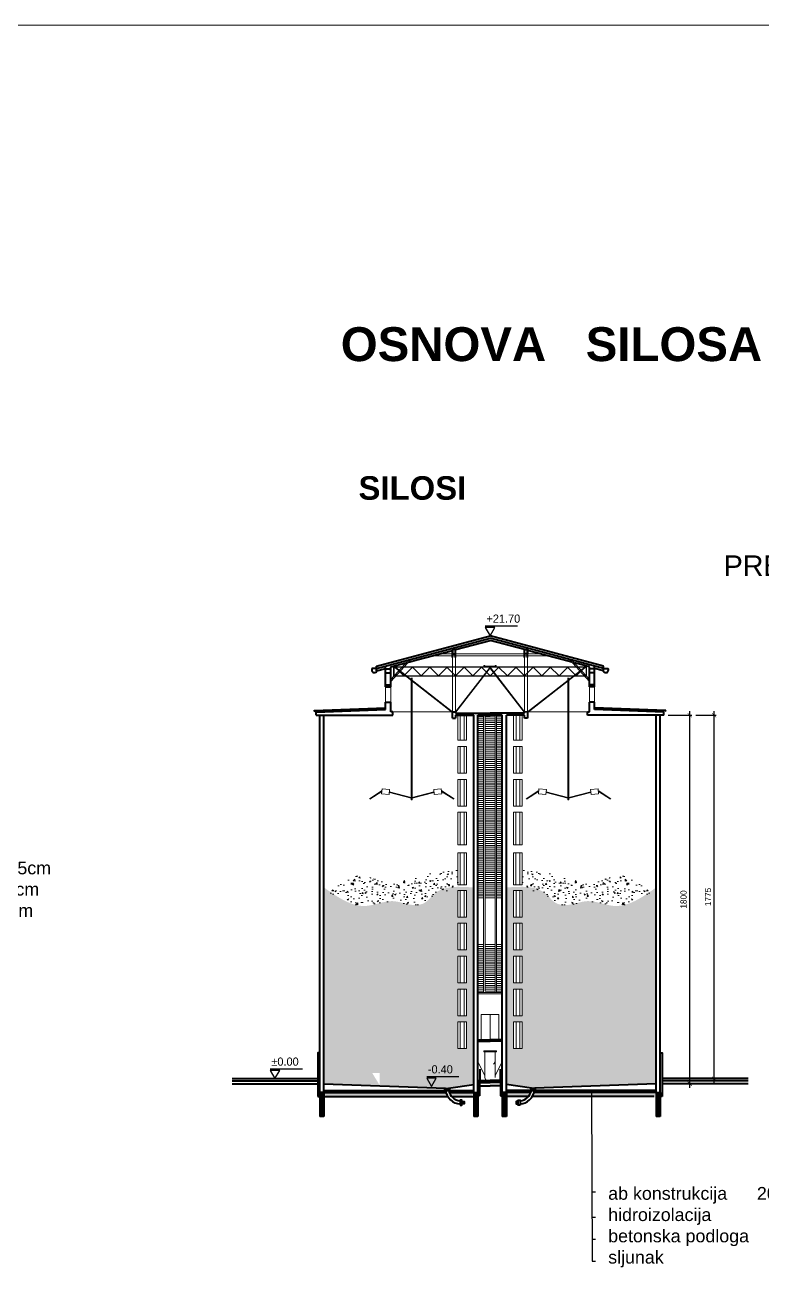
# Model space of a CAD drawing. Header units: millimetres. Extents: x 73 to 57768, y -40361 to 10065.
# Drawn here: x 35372 to 38970, y -6229 to -55 of the extents above; entities that cross this region are included whole.
import ezdxf

# ---------------------------------------------------------------- set-up
doc = ezdxf.new("R2010")
doc.units = ezdxf.units.MM
doc.layers.add('kote', color=124, linetype='Continuous', lineweight=5)
doc.layers.add('okvir', color=120, linetype='Continuous', lineweight=13)
doc.layers.add('pogled', color=7, linetype='Continuous', lineweight=5, true_color=0x8db1c3)
doc.layers.add('presjek', color=7, linetype='Continuous', lineweight=40, true_color=0xe37da2)
doc.layers.add('tanko', color=1, linetype='Continuous')
doc.layers.add('TEXT', color=7, linetype='Continuous')
doc.styles.add('mojstil', font='', dxfattribs={"height": 30})
doc.styles.get('mojstil').set_extended_font_data('Futura Lt BT')
doc.dimstyles.new('100', dxfattribs={"dimtxt": 20, "dimasz": 20, "dimexe": 10, "dimexo": 20, "dimgap": 15, "dimtad": 1, "dimtxsty": 'mojstil', "dimblk": 'ARCHTICK', "dimcen": 2.5, "dimdle": 20, "dimclrt": 7, "dimazin": 0, "dimtfac": 1, "dimtmove": 0, "dimatfit": 3, "dimldrblk": 'ARCHTICK', "dimfxl": 1, "dimarcsym": 0})
pattern_1 = [(45, (37088.984, -997.4495), (-4.490128, 4.490128), [])]

# ---------------------------------------------------------------- blocks, each defined once
blk = doc.blocks.new('_ArchTick')
at = {"layer": 'kote', "color": 0, "const_width": 0.15}
blk.add_lwpolyline([(-0.5, -0.5), (0.5, 0.5)], dxfattribs=at)
blk = doc.blocks.new('*D140')
at = {"layer": 'Defpoints', "color": 0}
for p in [(38492.9, -3429.3), (38618.3, -3429.3), (38484.3, -5231.3)]:
    blk.add_point(p, dxfattribs=at)
at = {"layer": 'tanko', "color": 0, "lineweight": -2}
for p, q in [((38512.9, -3429.3), (38628.3, -3429.3)), ((38618.3, -5251.3), (38618.3, -3409.3)), ((38504.3, -5231.3), (38628.3, -5231.3))]:
    blk.add_line(p, q, dxfattribs=at)
at = {"layer": 'tanko', "color": 0, "lineweight": -2, "xscale": 20, "yscale": 20, "zscale": 20}
for p, rotation in [((38618.3, -3429.3), 90), ((38618.3, -5231.3), 270)]:
    blk.add_blockref('_ArchTick', p, dxfattribs=dict(at, rotation=rotation))
at = {"layer": 'tanko', "color": 7, "insert": (38588.3, -4330.3), "char_height": 30, "attachment_point": 5, "rotation": 90, "style": 'mojstil'}
blk.add_mtext('1800', dxfattribs=at)
blk = doc.blocks.new('*D141')
at = {"layer": 'Defpoints', "color": 0}
for p in [(38628.3, -3429.3), (38737.6, -3429.3), (38628.3, -5206.3)]:
    blk.add_point(p, dxfattribs=at)
at = {"layer": 'tanko', "color": 0, "lineweight": -2}
for p, q in [((38648.3, -3429.3), (38747.6, -3429.3)), ((38737.6, -5226.3), (38737.6, -3409.3)), ((38648.3, -5206.3), (38747.6, -5206.3))]:
    blk.add_line(p, q, dxfattribs=at)
at = {"layer": 'tanko', "color": 0, "lineweight": -2, "xscale": 20, "yscale": 20, "zscale": 20}
for p, rotation in [((38737.6, -3429.3), 90), ((38737.6, -5206.3), 270)]:
    blk.add_blockref('_ArchTick', p, dxfattribs=dict(at, rotation=rotation))
at = {"layer": 'tanko', "color": 7, "insert": (38707.6, -4317.8), "char_height": 30, "attachment_point": 5, "rotation": 90, "style": 'mojstil'}
blk.add_mtext('1775', dxfattribs=at)

msp = doc.modelspace()

# ---------------------------------------------------------------- hatches: boundary and pattern name
at = {"layer": 'pogled'}
h = msp.add_hatch(dxfattribs=at)
h.set_pattern_fill('ANSI31', color=256, scale=3, angle=315, style=0)
h.set_pattern_definition([(0, (21356.466, 3849.751), (4e-15, 9.525), [])])
h.paths.add_polyline_path([(37611.407, -3429.226), (37583.331, -3429.226), (37583.331, -4046.7), (37583.331, -4325.275), (37611.407, -4325.275), (37611.407, -4046.7)])
h.paths.add_polyline_path([(37667.068, -3429.226), (37642.831, -3429.226), (37618.594, -3429.226), (37618.594, -4325.275), (37667.068, -4325.275), (37667.068, -4046.7)])
h.paths.add_polyline_path([(37702.331, -3429.226), (37674.255, -3429.226), (37674.255, -4046.7), (37674.255, -4325.275), (37702.331, -4325.275), (37702.331, -4046.7)])
h = msp.add_hatch(dxfattribs=at)
h.set_pattern_fill('AR-CONC', color=256, scale=0.4, style=0)
h.set_pattern_definition([(50, (35941.29, -8192.405), (72.8739, -6.3756), [7.62, -83.82]), (355, (35941.29, -8192.405), (-14.0971, 76.4227), [6.096, -67.056]), (100.451, (35947.364, -8192.936), (58.777, 70.0467), [6.476, -71.236]), (46.1842, (35941.29, -8172.085), (108.4316, -16.817), [11.43, -125.73]), (96.6356, (35950.33, -8173.49), (94.9617, 98.9702), [9.714, -106.854]), (351.184, (35941.29, -8172.08), (94.9618, 98.97), [9.144, -100.584]), (21, (35951.45, -8177.165), (60.64595, -40.9062), [7.62, -83.82]), (326, (35951.45, -8177.165), (24.7208, 73.6752), [6.096, -67.056]), (71.4514, (35956.505, -8180.574), (85.3666, 32.7691), [6.476, -71.236]), (37.5, (35941.29, -8192.405), (1.23544, 33.82202), [0, -66.2432, 0, -68.072, 0, -67.31]), (7.5, (35941.29, -8192.405), (26.72787, 40.07223), [0, -38.8112, 0, -64.7192, 0, -25.654]), (327.5, (35918.634, -8192.405), (54.23624, -2.2915), [0, -25.4, 0, -79.248, 0, -105.156]), (317.5, (35908.474, -8192.405), (59.25167, 10.1706), [0, -33.02, 0, -52.6288, 0, -74.676])])
h.paths.add_polyline_path([(37163.206, -4346.448), (37289.992, -4366.31), (37485.683, -4259.027), (37485.683, -4180.266), (37359.943, -4199.582), (37171.98, -4252.636), (36992.19, -4207.744), (36851.556, -4293.235), (36984.77, -4357.259)])
h = msp.add_hatch(dxfattribs=at)
h.set_pattern_fill('AR-CONC', color=256, scale=0.4, style=0)
h.set_pattern_definition([(130, (39344.37, -8192.405), (-72.8739, -6.3756), [7.62, -83.82]), (185, (39344.37, -8192.405), (14.0971, 76.4227), [6.096, -67.056]), (79.549, (39338.3, -8192.936), (-58.777, 70.0467), [6.476, -71.236]), (133.8158, (39344.37, -8172.085), (-108.4316, -16.817), [11.43, -125.73]), (83.3644, (39335.34, -8173.49), (-94.9617, 98.9702), [9.714, -106.854]), (188.816, (39344.37, -8172.08), (-94.9618, 98.97), [9.144, -100.584]), (159, (39334.21, -8177.165), (-60.64595, -40.9062), [7.62, -83.82]), (214, (39334.21, -8177.165), (-24.7208, 73.6752), [6.096, -67.056]), (108.5486, (39329.16, -8180.574), (-85.3666, 32.7691), [6.476, -71.236]), (142.5, (39344.37, -8192.405), (-1.23544, 33.82202), [0, -66.2432, 0, -68.072, 0, -67.31]), (172.5, (39344.37, -8192.405), (-26.72787, 40.07223), [0, -38.8112, 0, -64.7192, 0, -25.654]), (212.5, (39367.028, -8192.405), (-54.23624, -2.2915), [0, -25.4, 0, -79.248, 0, -105.156]), (222.5, (39377.19, -8192.405), (-59.25167, 10.1706), [0, -33.02, 0, -52.6288, 0, -74.676])])
h.paths.add_polyline_path([(38122.456, -4346.448), (37995.671, -4366.31), (37799.979, -4259.027), (37799.979, -4180.266), (37925.719, -4199.582), (38113.682, -4252.636), (38293.472, -4207.744), (38434.106, -4293.235), (38300.892, -4357.259)])
h = msp.add_hatch(dxfattribs=at)
h.set_pattern_fill('AR-CONC', color=256, scale=0.4, style=0)
h.set_pattern_definition([(50, (21356.466, 3624.75), (72.87387, -6.37563), [7.62, -83.82]), (355, (21356.466, 3624.75), (-14.09713, 76.42266), [6.096, -67.056]), (100.451, (21362.54, 3624.22), (58.777, 70.04668), [6.476, -71.236]), (46.1842, (21356.47, 3645.07), (108.4316, -16.81693), [11.43, -125.73]), (96.6356, (21365.5, 3643.67), (94.9617, 98.9702), [9.714, -106.854]), (351.184, (21356.47, 3645.07), (94.96184, 98.97005), [9.144, -100.584]), (21, (21366.626, 3639.99), (60.64595, -40.9062), [7.62, -83.82]), (326, (21366.626, 3639.99), (24.7208, 73.6752), [6.096, -67.056]), (71.4514, (21371.68, 3636.58), (85.3666, 32.76914), [6.476, -71.236]), (37.5, (21356.466, 3624.75), (1.23544, 33.822016), [0, -66.2432, 0, -68.072, 0, -67.31]), (7.5, (21356.466, 3624.75), (26.727865, 40.07223), [0, -38.8112, 0, -64.7192, 0, -25.654]), (327.5, (21333.81, 3624.75), (54.236238, -2.291498), [0, -25.4, 0, -79.248, 0, -105.156]), (317.5, (21323.65, 3624.75), (59.25167, 10.1706), [0, -33.02, 0, -52.6288, 0, -74.676])])
edge = h.paths.add_edge_path()
edge.add_spline(control_points=[(37563.331, -4271.7), (37488.934, -4266.36), (37392.702, -4259.452), (37329.83, -4351.712), (37252.166, -4364.485), (37160.735, -4319.46), (37005.357, -4394.828), (36899.33, -4319.811), (36831.331, -4271.7)], knot_values=[0, 0, 0, 0, 199.70736585, 258.32009028, 311.63196286, 419.38302915, 546.78836332, 774.61011878, 774.61011878, 774.61011878, 774.61011878], degree=3, periodic=0)
edge.add_line((36831.331, -4271.7), (36831.331, -5231.979))
edge.add_line((36831.331, -5231.979), (37424.654, -5252.513))
edge.add_arc((37502.637, -5252.513), 77.983, 180, 181.8954924)
edge.add_line((37424.697, -5255.092), (37439.707, -5255.092))
edge.add_arc((37502.637, -5252.513), 62.983, 180, 182.3471516, ccw=False)
edge.add_line((37439.654, -5252.513), (37563.331, -5234.344))
edge.add_line((37563.331, -5234.344), (37563.331, -4271.7))
h.paths.add_polyline_path([(37485.683, -4446.595), (37527.852, -4446.595), (37527.852, -4576.838), (37485.683, -4576.838)], flags=16)
h.paths.add_polyline_path([(37485.683, -4607.483), (37527.852, -4607.483), (37527.852, -4737.725), (37485.683, -4737.725)], flags=16)
h.paths.add_polyline_path([(37485.683, -4415.95), (37485.683, -4285.707), (37527.852, -4285.707), (37527.852, -4415.95)], flags=16)
h.paths.add_polyline_path([(37485.683, -4768.37), (37527.852, -4768.37), (37527.852, -4898.613), (37485.683, -4898.613)], flags=16)
h.paths.add_polyline_path([(37485.683, -4929.258), (37527.852, -4929.258), (37527.852, -5059.5), (37485.683, -5059.5)], flags=16)
h.paths.add_polyline_path([(37102.74, -5237.793), (37066.589, -5178.009), (37102.74, -5178.009)], flags=16)
edge = h.paths.add_edge_path()
edge.add_spline(control_points=[(38454.331, -4271.7), (38386.332, -4319.811), (38280.305, -4394.828), (38124.927, -4319.46), (38033.496, -4364.485), (37955.832, -4351.712), (37892.96, -4259.452), (37796.728, -4266.36), (37722.331, -4271.7)], knot_values=[0, 0, 0, 0, 227.82175546, 355.22708963, 462.97815593, 516.2900285, 574.90275294, 774.61011878, 774.61011878, 774.61011878, 774.61011878], degree=3, periodic=0)
edge.add_line((37722.331, -4271.7), (37722.331, -5234.344))
edge.add_line((37722.331, -5234.344), (37846.008, -5252.513))
edge.add_arc((37783.025, -5252.513), 62.983, 357.6528484, 360, ccw=False)
edge.add_line((37845.955, -5255.092), (37860.965, -5255.092))
edge.add_arc((37783.025, -5252.513), 77.983, 358.1045076, 360)
edge.add_line((37861.008, -5252.513), (38454.331, -5231.979))
edge.add_line((38454.331, -5231.979), (38454.331, -4271.7))
h.paths.add_polyline_path([(37799.979, -4737.725), (37757.811, -4737.725), (37757.811, -4607.483), (37799.979, -4607.483)], flags=16)
h.paths.add_polyline_path([(37799.979, -4576.838), (37757.811, -4576.838), (37757.811, -4446.595), (37799.979, -4446.595)], flags=16)
h.paths.add_polyline_path([(37799.979, -4768.37), (37799.979, -4898.613), (37757.811, -4898.613), (37757.811, -4768.37)], flags=16)
h.paths.add_polyline_path([(37799.979, -4415.95), (37757.811, -4415.95), (37757.811, -4285.707), (37799.979, -4285.707)], flags=16)
h.paths.add_polyline_path([(37799.979, -4929.258), (37799.979, -5059.5), (37757.811, -5059.5), (37757.811, -4929.258)], flags=16)
h.paths.add_polyline_path([(37107.237, -5117.75), (37337.037, -5117.75), (37337.037, -5178.554), (37107.237, -5178.554)], flags=24)
h = msp.add_hatch(dxfattribs=at)
h.set_pattern_fill('ANSI31', color=256, scale=3, angle=315, style=0)
h.set_pattern_definition([(0, (37088.984, -997.4495), (4e-15, 9.525), [])])
h.paths.add_polyline_path([(37642.831, -4546.404), (37618.594, -4546.404), (37618.594, -4784.778), (37642.831, -4784.778)])
h.paths.add_polyline_path([(37611.407, -4546.404), (37583.331, -4546.404), (37583.331, -4784.778), (37611.407, -4784.778)])
h = msp.add_hatch(dxfattribs=at)
h.set_pattern_fill('ANSI31', color=256, scale=3, angle=315, style=0)
h.set_pattern_definition([(180, (38196.678, -997.4495), (-4e-15, 9.525), [])])
h.paths.add_polyline_path([(37642.831, -4546.404), (37667.068, -4546.404), (37667.068, -4784.778), (37642.831, -4784.778)])
h.paths.add_polyline_path([(37674.255, -4546.404), (37702.331, -4546.404), (37702.331, -4784.778), (37674.255, -4784.778)])
h = msp.add_hatch(dxfattribs=at)
h.set_pattern_fill('AR-CONC', color=256, scale=0.2, style=0)
h.set_pattern_definition([(50, (37088.984, -997.45), (36.43693, -3.18782), [3.81, -41.91]), (355, (37088.984, -997.45), (-7.04857, 38.21133), [3.048, -33.528]), (100.451, (37092.02, -997.715), (29.3885, 35.02334), [3.238, -35.618]), (46.1842, (37088.984, -987.29), (54.2158, -8.40847), [5.715, -62.865]), (96.6356, (37093.5, -987.99), (47.48085, 49.4851), [4.857, -53.427]), (351.184, (37088.984, -987.29), (47.4809, 49.485), [4.572, -50.292]), (21, (37094.064, -989.83), (30.32298, -20.4531), [3.81, -41.91]), (326, (37094.064, -989.83), (12.3604, 36.8376), [3.048, -33.528]), (71.4514, (37096.59, -991.534), (42.6833, 16.38457), [3.238, -35.618]), (37.5, (37088.984, -997.45), (0.61772, 16.911008), [0, -33.1216, 0, -34.036, 0, -33.655]), (7.5, (37088.984, -997.45), (13.36393, 20.036115), [0, -19.4056, 0, -32.3596, 0, -12.827]), (327.5, (37077.656, -997.45), (27.11812, -1.14575), [0, -12.7, 0, -39.624, 0, -52.578]), (317.5, (37072.576, -997.45), (29.62584, 5.0853), [0, -16.51, 0, -26.3144, 0, -37.338])])
h.paths.add_polyline_path([(37427.773, -5274.344), (36831.331, -5274.344), (36841.714, -5294.344), (37436.823, -5294.344, -0.07072846)])
h.paths.add_polyline_path([(37563.193, -5274.344), (37443.559, -5274.344, 0.09337353), (37455.552, -5294.344), (37552.743, -5294.344)])
h.paths.add_polyline_path([(37842.103, -5274.344), (37722.469, -5274.344), (37732.919, -5294.344), (37830.11, -5294.344, 0.09337353)])
h.paths.add_polyline_path([(38454.331, -5274.344), (37857.889, -5274.344, -0.07072846), (37848.839, -5294.344), (38443.948, -5294.344)])
at = {"layer": 'presjek'}
h = msp.add_hatch(dxfattribs=at)
h.set_pattern_fill('ANSI31', color=256, scale=2, style=0)
h.set_pattern_definition(pattern_1)
h.paths.add_polyline_path([(36811.331, -5391.549), (36831.331, -5391.549), (36831.331, -5274.344), (36811.331, -5274.08)])
h.paths.add_polyline_path([(37563.331, -5391.812), (37583.331, -5391.812), (37583.331, -5274.344), (37563.331, -5274.344)])
h.paths.add_polyline_path([(37702.331, -5391.812), (37722.331, -5391.812), (37722.331, -5274.344), (37702.331, -5274.344)])
h = msp.add_hatch(dxfattribs=at)
h.set_pattern_fill('ANSI31', color=256, scale=2, style=0)
h.set_pattern_definition(pattern_1)
h.paths.add_polyline_path([(38474.331, -5293.218), (38474.331, -5274.08), (38454.331, -5274.344), (38454.331, -5293.218)])
h = msp.add_hatch(dxfattribs=at)
h.set_pattern_fill('ANSI31', color=256, scale=2, style=0)
h.set_pattern_definition(pattern_1)
h.paths.add_polyline_path([(38454.331, -5391.549), (38474.331, -5391.549), (38474.331, -5293.218), (38454.331, -5293.218)])

# ---------------------------------------------------------------- linework, layer by layer
at = {"layer": 'okvir'}
msp.add_lwpolyline([(28495.734, -55.293), (28495.734, -9815.293), (41953.426, -9815.293), (41953.426, -55.293)], close=True, dxfattribs=at)
at = {"layer": 'pogled'}
for p, q in [((37358.911, -3139.256), (37642.831, -3139.256)), ((37396.231, -3129.256), (37642.831, -3129.256)), ((37459.331, -3411.846), (37459.331, -3147.171)), ((37474.331, -3411.846), (37474.331, -3147.171)), ((37889.431, -3129.256), (37642.831, -3129.256)), ((37926.751, -3139.256), (37642.831, -3139.256)), ((37811.331, -3411.846), (37811.331, -3147.171)), ((37826.331, -3411.846), (37826.331, -3147.171)), ((37157.331, -3264.632), (37255.418, -3157.171)), ((37157.331, -3254.249), (37243.522, -3159.822)), ((37171.623, -3191.311), (37454.452, -3411.846)), ((37173.467, -3188.945), (37459.331, -3411.846)), ((37173.467, -3192.75), (37642.831, -3192.75)), ((37173.467, -3194.75), (37642.831, -3194.75)), ((37642.831, -3194.75), (37473.835, -3411.846)), ((37645.198, -3196.592), (37476.202, -3413.688)), ((37640.464, -3196.592), (37809.46, -3413.688)), ((38112.195, -3192.75), (37642.831, -3192.75)), ((37642.831, -3194.75), (37811.827, -3411.846)), ((38112.195, -3194.75), (37642.831, -3194.75)), ((38112.195, -3188.945), (37826.331, -3411.846)), ((38114.039, -3191.311), (37828.176, -3414.211)), ((38128.331, -3264.632), (38030.244, -3157.171)), ((38128.331, -3254.249), (38042.141, -3159.822)), ((37173.467, -3236.954), (37642.831, -3236.954)), ((37173.467, -3238.954), (37642.831, -3238.954)), ((37257.298, -3843.523), (37257.298, -3246.152)), ((37262.298, -3843.523), (37262.298, -3246.152)), ((38112.195, -3236.954), (37642.831, -3236.954)), ((38112.195, -3238.954), (37642.831, -3238.954)), ((38023.364, -3843.523), (38023.364, -3246.152)), ((38028.364, -3843.523), (38028.364, -3246.152)), ((37132.331, -3291.044), (37132.331, -3366.115)), ((37157.331, -3291.044), (37157.331, -3366.115)), ((38128.331, -3291.044), (38128.331, -3366.115)), ((38153.331, -3291.044), (38153.331, -3366.115)), ((37112.16, -3798.91), (37052.911, -3837.752)), ((37113.805, -3801.419), (37054.556, -3840.261)), ((37114.935, -3788.496), (37112.674, -3814.342)), ((37112.674, -3814.342), (37149.625, -3817.574)), ((37151.886, -3791.729), (37114.935, -3788.496)), ((37149.625, -3817.574), (37151.886, -3791.729)), ((37257.298, -3834.708), (37150.59, -3806.542)), ((37257.298, -3831.606), (37150.856, -3803.509)), ((37262.298, -3831.606), (37368.741, -3803.509)), ((37262.298, -3834.708), (37369.006, -3806.542)), ((37367.71, -3791.729), (37404.661, -3788.496)), ((37369.972, -3817.574), (37367.71, -3791.729)), ((37406.923, -3814.342), (37369.972, -3817.574)), ((37404.661, -3788.496), (37406.923, -3814.342)), ((37405.792, -3801.419), (37465.041, -3840.261)), ((37407.437, -3798.91), (37466.686, -3837.752)), ((37878.225, -3798.91), (37818.976, -3837.752)), ((37879.87, -3801.419), (37820.621, -3840.261)), ((37881.001, -3788.496), (37878.74, -3814.342)), ((37878.74, -3814.342), (37915.69, -3817.574)), ((37917.952, -3791.729), (37881.001, -3788.496)), ((37915.69, -3817.574), (37917.952, -3791.729)), ((38023.364, -3834.708), (37916.656, -3806.542)), ((38023.364, -3831.606), (37916.921, -3803.509)), ((38028.364, -3831.606), (38134.806, -3803.509)), ((38028.364, -3834.708), (38135.072, -3806.542)), ((38133.776, -3791.729), (38170.727, -3788.496)), ((38136.037, -3817.574), (38133.776, -3791.729)), ((38172.988, -3814.342), (38136.037, -3817.574)), ((38170.727, -3788.496), (38172.988, -3814.342)), ((38171.857, -3801.419), (38231.106, -3840.261)), ((38173.502, -3798.91), (38232.751, -3837.752))]:
    msp.add_line(p, q, dxfattribs=at)
for points in [[(37171.467, -3188.945), (37171.467, -3238.954)], [(37173.467, -3188.945), (37173.467, -3238.954)], [(37221.423, -3236.954), (37177.219, -3192.75)], [(37221.423, -3236.954), (37265.627, -3192.75)], [(37305.831, -3236.954), (37261.627, -3192.75)], [(37305.831, -3236.954), (37350.035, -3192.75)], [(37390.239, -3236.954), (37346.035, -3192.75)], [(37390.239, -3236.954), (37434.443, -3192.75)], [(37474.647, -3236.954), (37430.443, -3192.75)], [(37474.015, -3236.954), (37518.219, -3192.75)], [(37558.423, -3236.954), (37514.219, -3192.75)], [(37558.423, -3236.954), (37602.627, -3192.75)], [(37642.831, -3236.954), (37598.627, -3192.75)], [(37642.831, -3236.954), (37687.035, -3192.75)], [(37727.239, -3236.954), (37683.035, -3192.75)], [(37727.239, -3236.954), (37771.443, -3192.75)], [(37811.647, -3236.954), (37767.443, -3192.75)], [(37811.015, -3236.954), (37855.219, -3192.75)], [(37895.423, -3236.954), (37851.219, -3192.75)], [(37895.423, -3236.954), (37939.627, -3192.75)], [(37979.831, -3236.954), (37935.627, -3192.75)], [(37979.831, -3236.954), (38024.035, -3192.75)], [(38064.239, -3236.954), (38020.035, -3192.75)], [(38064.239, -3236.954), (38108.443, -3192.75)], [(38112.195, -3188.945), (38112.195, -3238.954)], [(38114.195, -3188.945), (38114.195, -3238.954)], [(37168.145, -3411.846), (37459.331, -3411.846)], [(37473.835, -3411.846), (37474.331, -3411.846)], [(37485.683, -3429.226), (37485.683, -3551.364), (37527.852, -3551.364), (37527.852, -3429.226)], [(37496.672, -3429.226), (37496.672, -3551.364)], [(37515.51, -3551.364), (37515.51, -3429.226)], [(37611.407, -3429.226), (37611.407, -4271.7)], [(37618.594, -3429.226), (37618.594, -4778.875)], [(37667.068, -3429.226), (37667.068, -4271.7)], [(37674.255, -3429.226), (37674.255, -4271.7)], [(37799.979, -3429.226), (37799.979, -3551.364), (37757.811, -3551.364), (37757.811, -3429.226)], [(37770.152, -3551.364), (37770.152, -3429.226)], [(37788.99, -3429.226), (37788.99, -3551.364)], [(37811.827, -3411.846), (37811.331, -3411.846)], [(38117.517, -3411.846), (37826.331, -3411.846)], [(37496.672, -3582.009), (37496.672, -3712.251)], [(37515.51, -3712.251), (37515.51, -3582.009)], [(37770.152, -3712.251), (37770.152, -3582.009)], [(37788.99, -3582.009), (37788.99, -3712.251)], [(37496.672, -3742.897), (37496.672, -3873.139)], [(37515.51, -3873.139), (37515.51, -3742.897)], [(37770.152, -3873.139), (37770.152, -3742.897)], [(37788.99, -3742.897), (37788.99, -3873.139)], [(37257.298, -3843.523), (37262.298, -3843.523)], [(38028.364, -3843.523), (38023.364, -3843.523)], [(37496.672, -3903.784), (37496.672, -4063.403)], [(37515.51, -4063.403), (37515.51, -3903.784)], [(37768.799, -3903.784), (37768.799, -4063.403)], [(37787.638, -4063.403), (37787.638, -3903.784)], [(37496.672, -4101.506), (37496.672, -4259.027)], [(37515.51, -4259.027), (37515.51, -4101.506)], [(37768.799, -4101.506), (37768.799, -4259.027)], [(37787.638, -4259.027), (37787.638, -4101.506)], [(37496.672, -4285.707), (37496.672, -4415.95)], [(37515.51, -4415.95), (37515.51, -4285.707)], [(37611.407, -4271.7), (37611.407, -4784.778)], [(37667.068, -4271.7), (37667.068, -4784.778)], [(37674.255, -4271.7), (37674.255, -4784.778)], [(37770.152, -4415.95), (37770.152, -4285.707)], [(37788.99, -4285.707), (37788.99, -4415.95)], [(37496.672, -4446.595), (37496.672, -4576.838)], [(37515.51, -4576.838), (37515.51, -4446.595)], [(37770.152, -4576.838), (37770.152, -4446.595)], [(37788.99, -4446.595), (37788.99, -4576.838)], [(37496.672, -4607.483), (37496.672, -4737.725)], [(37515.51, -4737.725), (37515.51, -4607.483)], [(37770.152, -4737.725), (37770.152, -4607.483)], [(37788.99, -4607.483), (37788.99, -4737.725)], [(37496.672, -4768.37), (37496.672, -4898.613)], [(37515.51, -4898.613), (37515.51, -4768.37)], [(37583.331, -4784.778), (37642.831, -4784.778)], [(37583.331, -4791.382), (37642.831, -4791.382)], [(37702.331, -4784.778), (37642.831, -4784.778)], [(37702.331, -4791.382), (37642.831, -4791.382)], [(37770.152, -4898.613), (37770.152, -4768.37)], [(37788.99, -4768.37), (37788.99, -4898.613)], [(37496.672, -4929.258), (37496.672, -5059.5)], [(37515.51, -5059.5), (37515.51, -4929.258)], [(37770.152, -5059.5), (37770.152, -4929.258)], [(37788.99, -4929.258), (37788.99, -5059.5)], [(37617.627, -5191.777), (37583.331, -5122.579)], [(37642.831, -5069.692), (37611.691, -5069.692)], [(37611.691, -5069.692), (37611.691, -5075.129), (37642.831, -5075.129)], [(37617.627, -5075.129), (37617.627, -5200.674)], [(37673.971, -5069.692), (37673.971, -5075.129), (37642.831, -5075.129)], [(37642.831, -5069.692), (37673.971, -5069.692)], [(37668.036, -5075.129), (37668.036, -5200.674)], [(37668.036, -5191.777), (37702.331, -5122.579)]]:
    msp.add_lwpolyline(points, dxfattribs=at)
for points in [[(37612.432, -3189.09), (37618.002, -3189.09), (37618.002, -3186.029), (37612.432, -3186.029)], [(37612.432, -3192.75), (37643.065, -3192.75), (37643.065, -3189.09), (37612.432, -3189.09)], [(37673.23, -3192.75), (37642.597, -3192.75), (37642.597, -3189.09), (37673.23, -3189.09)], [(37673.23, -3189.09), (37667.66, -3189.09), (37667.66, -3186.029), (37673.23, -3186.029)], [(37485.683, -3712.251), (37527.852, -3712.251), (37527.852, -3582.009), (37485.683, -3582.009)], [(37799.979, -3712.251), (37757.811, -3712.251), (37757.811, -3582.009), (37799.979, -3582.009)], [(37485.683, -3873.139), (37527.852, -3873.139), (37527.852, -3742.897), (37485.683, -3742.897)], [(37799.979, -3873.139), (37757.811, -3873.139), (37757.811, -3742.897), (37799.979, -3742.897)], [(37485.683, -4063.403), (37527.852, -4063.403), (37527.852, -3903.784), (37485.683, -3903.784)], [(37757.811, -4063.403), (37799.979, -4063.403), (37799.979, -3903.784), (37757.811, -3903.784)], [(37485.683, -4259.027), (37527.852, -4259.027), (37527.852, -4101.506), (37485.683, -4101.506)], [(37757.811, -4259.027), (37799.979, -4259.027), (37799.979, -4101.506), (37757.811, -4101.506)], [(37485.683, -4415.95), (37527.852, -4415.95), (37527.852, -4285.707), (37485.683, -4285.707)], [(37799.979, -4415.95), (37757.811, -4415.95), (37757.811, -4285.707), (37799.979, -4285.707)], [(37485.683, -4576.838), (37527.852, -4576.838), (37527.852, -4446.595), (37485.683, -4446.595)], [(37799.979, -4576.838), (37757.811, -4576.838), (37757.811, -4446.595), (37799.979, -4446.595)], [(37485.683, -4737.725), (37527.852, -4737.725), (37527.852, -4607.483), (37485.683, -4607.483)], [(37799.979, -4737.725), (37757.811, -4737.725), (37757.811, -4607.483), (37799.979, -4607.483)], [(37485.683, -4898.613), (37527.852, -4898.613), (37527.852, -4768.37), (37485.683, -4768.37)], [(37799.979, -4898.613), (37757.811, -4898.613), (37757.811, -4768.37), (37799.979, -4768.37)], [(37485.683, -5059.5), (37527.852, -5059.5), (37527.852, -4929.258), (37485.683, -4929.258)], [(37599.44, -5015.833), (37642.831, -5015.833), (37642.831, -4891.943), (37599.44, -4891.943)], [(37686.222, -5015.833), (37642.831, -5015.833), (37642.831, -4891.943), (37686.222, -4891.943)], [(37799.979, -5059.5), (37757.811, -5059.5), (37757.811, -4929.258), (37799.979, -4929.258)]]:
    msp.add_lwpolyline(points, close=True, dxfattribs=at)
for points in [[(37668.036, -5119.619), (37665.068, -5129.01), (37659.132, -5134.778)], [(37617.627, -5200.674), (37620.594, -5210.065), (37626.53, -5215.833)]]:
    msp.add_spline(points, degree=3, dxfattribs=at)
at = {"layer": 'presjek'}
for p, q in [((37088.002, -3188.964), (37642.831, -3040.298)), ((37088.002, -3201.493), (37642.831, -3052.827)), ((37474.331, -3108.329), (37642.831, -3063.18)), ((38197.66, -3188.964), (37642.831, -3040.298)), ((38197.66, -3201.493), (37642.831, -3052.827)), ((37811.331, -3108.329), (37642.831, -3063.18)), ((37292.05, -3157.171), (37459.331, -3112.348)), ((37459.331, -3147.171), (37459.331, -3112.348)), ((37474.331, -3147.171), (37474.331, -3108.329)), ((37811.331, -3147.171), (37811.331, -3108.329)), ((37993.612, -3157.171), (37826.331, -3112.348)), ((37826.331, -3147.171), (37826.331, -3112.348)), ((37132.331, -3201.846), (37157.331, -3201.846)), ((37157.331, -3193.269), (37231.012, -3173.526)), ((37157.331, -3291.044), (37157.331, -3193.269)), ((37243.558, -3170.165), (37292.05, -3157.171)), ((38042.104, -3170.165), (37993.612, -3157.171)), ((38128.331, -3193.269), (38054.65, -3173.526)), ((38128.331, -3291.044), (38128.331, -3193.269)), ((38153.331, -3201.846), (38128.331, -3201.846)), ((37132.331, -3221.846), (37157.331, -3221.846)), ((38153.331, -3221.846), (38128.331, -3221.846)), ((36783.417, -3406.719), (37132.102, -3393.39)), ((37157.331, -3411.846), (37157.331, -3366.115)), ((38128.331, -3411.846), (38128.331, -3366.115)), ((38502.245, -3406.719), (38153.56, -3393.39)), ((36783.417, -3409.721), (37132.216, -3396.388)), ((36793.326, -3414.344), (37132.331, -3401.385)), ((36793.326, -3429.344), (36793.326, -3414.344)), ((37132.331, -3429.344), (37157.331, -3429.344)), ((37167.331, -3411.846), (37157.331, -3411.846)), ((37157.331, -3429.344), (37167.331, -3429.344)), ((37167.331, -3429.344), (37167.331, -3411.846)), ((37167.331, -3429.344), (37167.331, -3411.846)), ((37459.331, -3444.344), (37459.331, -3411.846)), ((37459.331, -3411.846), (37473.835, -3411.846)), ((37473.835, -3411.846), (37474.331, -3419.226)), ((37474.331, -3429.226), (37474.331, -3444.344)), ((37811.331, -3419.226), (37811.331, -3411.209)), ((37811.331, -3411.209), (37826.331, -3411.846)), ((37811.331, -3444.344), (37811.331, -3429.226)), ((37826.331, -3411.846), (37826.331, -3444.344)), ((38118.331, -3429.344), (38118.331, -3411.846)), ((38118.331, -3429.344), (38118.331, -3411.846)), ((38118.331, -3411.846), (38128.331, -3411.846)), ((38128.331, -3429.344), (38118.331, -3429.344)), ((38153.331, -3429.344), (38128.331, -3429.344)), ((38492.336, -3414.344), (38153.331, -3401.385)), ((38502.245, -3409.721), (38153.446, -3396.388)), ((38492.336, -3429.344), (38492.336, -3414.344)), ((36831.331, -5391.549), (36811.331, -5391.549)), ((37583.331, -5391.812), (37563.331, -5391.812)), ((37722.331, -5391.812), (37702.331, -5391.812)), ((38474.331, -5391.549), (38454.331, -5391.549))]:
    msp.add_line(p, q, dxfattribs=at)
for points in [[(37459.331, -3129.76), (37474.331, -3129.76), (37474.331, -3108.329), (37459.331, -3108.329)], [(37826.331, -3129.76), (37811.331, -3129.76), (37811.331, -3108.329), (37826.331, -3108.329)], [(37421.649, -5255.092), (37444.065, -5255.092), (37444.065, -5264.344), (37421.649, -5264.344)], [(37864.013, -5255.092), (37841.597, -5255.092), (37841.597, -5264.344), (37864.013, -5264.344)], [(37496.277, -5336.373), (37504.821, -5336.373), (37504.821, -5311.924), (37496.277, -5311.924)], [(37504.821, -5317.607), (37515.504, -5317.607), (37515.504, -5329.557), (37504.821, -5329.557)], [(37780.841, -5317.607), (37770.158, -5317.607), (37770.158, -5329.557), (37780.841, -5329.557)], [(37789.385, -5336.373), (37780.841, -5336.373), (37780.841, -5311.924), (37789.385, -5311.924)]]:
    msp.add_lwpolyline(points, close=True, dxfattribs=at)
for points in [[(37090.381, -3200.856), (37065.788, -3200.856)], [(37088.002, -3211.846), (37088.002, -3188.964)], [(37088.002, -3211.846), (37132.331, -3199.968)], [(37132.331, -3291.044), (37132.331, -3189.615)], [(38153.331, -3291.044), (38153.331, -3189.615)], [(38197.66, -3211.846), (38153.331, -3199.968)], [(38195.281, -3200.856), (38219.874, -3200.856)], [(38197.66, -3211.846), (38197.66, -3188.964)], [(37132.331, -3281.044), (37157.331, -3281.044)], [(37132.331, -3291.044), (37157.331, -3291.044)], [(38153.331, -3281.044), (38128.331, -3281.044)], [(38153.331, -3291.044), (38128.331, -3291.044)], [(37132.331, -3401.385), (37132.331, -3366.115)], [(37132.331, -3366.115), (37157.331, -3366.115)], [(38153.331, -3366.115), (38128.331, -3366.115)], [(38153.331, -3401.385), (38153.331, -3366.115)], [(36783.417, -3409.721), (36783.417, -3406.719)], [(36793.326, -3429.344), (37132.331, -3429.344)], [(36811.331, -4271.7), (36811.331, -3429.344)], [(36831.331, -4271.7), (36831.331, -3429.344)], [(37459.331, -3444.344), (37474.331, -3444.344)], [(37474.331, -3419.226), (37642.831, -3419.226)], [(37474.331, -3429.226), (37563.331, -3429.226)], [(37563.331, -4271.7), (37563.331, -3429.226)], [(37583.331, -3429.226), (37642.831, -3429.226)], [(37583.331, -4271.7), (37583.331, -3429.226)], [(37811.331, -3419.226), (37642.831, -3419.226)], [(37702.331, -3429.226), (37642.831, -3429.226)], [(37702.331, -4271.7), (37702.331, -3429.226)], [(37811.331, -3429.226), (37722.331, -3429.226)], [(37722.331, -4271.7), (37722.331, -3429.226)], [(37826.331, -3444.344), (37811.331, -3444.344)], [(38492.336, -3429.344), (38153.331, -3429.344)], [(38454.331, -4271.7), (38454.331, -3429.344)], [(38474.331, -4271.7), (38474.331, -3429.344)], [(38502.245, -3409.721), (38502.245, -3406.719)], [(36811.331, -5274.08), (36811.331, -4271.7)], [(36831.331, -5274.344), (36831.331, -4271.7)], [(37563.331, -5274.344), (37563.331, -4271.7)], [(37583.331, -5274.344), (37583.331, -4271.7)], [(37702.331, -5274.344), (37702.331, -4271.7)], [(37722.331, -5274.344), (37722.331, -4271.7)], [(38454.331, -5274.344), (38454.331, -4271.7)], [(38474.331, -5274.08), (38474.331, -4271.7)], [(37583.331, -5015.833), (37642.831, -5015.833)], [(37583.331, -5022.437), (37642.831, -5022.437)], [(37702.331, -5015.833), (37642.831, -5015.833)], [(37702.331, -5022.437), (37642.831, -5022.437)], [(36811.331, -5080.599), (36801.331, -5080.599), (36801.331, -5293.218)], [(38474.331, -5080.599), (38484.331, -5080.599), (38484.331, -5293.218)], [(37593.58, -5159.778), (37591.606, -5290.284)], [(37692.082, -5159.778), (37694.056, -5290.284)], [(36382.479, -5206.322), (36801.331, -5206.322)], [(36382.479, -5216.322), (36801.331, -5216.322)], [(36382.479, -5231.322), (36801.331, -5231.322)], [(36831.331, -5231.979), (37424.654, -5252.513)], [(37439.654, -5252.513), (37563.331, -5234.344)], [(37583.331, -5215.833), (37642.831, -5215.833)], [(37583.331, -5225.833), (37642.831, -5225.833)], [(37583.331, -5240.833), (37642.831, -5240.833)], [(37583.331, -5240.833), (37642.831, -5240.833)], [(37702.331, -5215.833), (37642.831, -5215.833)], [(37702.331, -5225.833), (37642.831, -5225.833)], [(37702.331, -5240.833), (37642.831, -5240.833)], [(37702.331, -5240.833), (37642.831, -5240.833)], [(37846.008, -5252.513), (37722.331, -5234.344)], [(38454.331, -5231.979), (37861.008, -5252.513)], [(38903.183, -5206.322), (38484.331, -5206.322)], [(38903.183, -5216.322), (38484.331, -5216.322)], [(38903.183, -5231.322), (38484.331, -5231.322)], [(36801.331, -5293.218), (36811.331, -5293.218)], [(36811.331, -5274.08), (36811.331, -5391.549)], [(36831.331, -5274.344), (36811.331, -5274.08)], [(36831.331, -5264.344), (37563.331, -5264.344)], [(36831.331, -5274.08), (36831.331, -5391.549)], [(36831.331, -5274.344), (37427.773, -5274.344)], [(36831.331, -5294.344), (37436.823, -5294.344)], [(37443.559, -5274.344), (37563.331, -5274.344)], [(37455.552, -5294.344), (37563.331, -5294.344)], [(37563.331, -5274.344), (37563.331, -5391.812)], [(37563.331, -5274.344), (37583.331, -5274.344)], [(37583.331, -5274.344), (37583.331, -5391.812)], [(37591.606, -5290.284), (37583.331, -5290.284)], [(37694.056, -5290.284), (37702.331, -5290.284)], [(37702.331, -5274.344), (37702.331, -5391.812)], [(37722.331, -5274.344), (37702.331, -5274.344)], [(38454.331, -5264.344), (37722.331, -5264.344)], [(37722.331, -5274.344), (37722.331, -5391.812)], [(37842.103, -5274.344), (37722.331, -5274.344)], [(37830.11, -5294.344), (37722.331, -5294.344)], [(38443.948, -5294.344), (37848.839, -5294.344)], [(38454.331, -5274.344), (37857.889, -5274.344)], [(38454.331, -5274.08), (38454.331, -5391.549)], [(38454.331, -5274.344), (38474.331, -5274.08)], [(38484.331, -5293.218), (38454.331, -5293.218), (38474.331, -5293.218)], [(38474.331, -5274.08), (38474.331, -5391.549)]]:
    msp.add_lwpolyline(points, dxfattribs=at)
for centre, radius, start, end in [((37078.084, -3207.035), 13.762, 153.3197517, 343.3864361), ((38207.578, -3207.035), 13.762, 196.6135639, 26.6802483), ((37502.637, -5252.513), 77.983, 180, 181.8954924), ((37502.637, -5252.513), 77.983, 188.7263892, 265.6481469), ((37502.637, -5252.513), 62.983, 180, 182.3471516), ((37502.637, -5252.513), 62.983, 190.8272704, 264.2044132), ((37783.025, -5252.513), 77.983, 274.3518531, 351.2736108), ((37783.025, -5252.513), 62.983, 275.7955868, 349.1727296), ((37783.025, -5252.513), 62.983, 357.6528484, 0), ((37783.025, -5252.513), 77.983, 358.1045076, 0)]:
    msp.add_arc(centre, radius, start, end, dxfattribs=at)
at = {"layer": 'TEXT'}
for p, q in [((37619.466, -2991.588), (37776.897, -2991.588)), ((36568.54, -5157.613), (36725.97, -5157.613)), ((37333.141, -5195.5), (37490.571, -5195.5)), ((38138.488, -5272.294, -92.528), (38141.503, -6098.742, -92.528)), ((38140.9, -5759.804, -92.528), (38158.266, -5759.804, -92.528)), ((38140.885, -5884.179, -92.528), (38158.251, -5884.179, -92.528)), ((38140.893, -5991.461, -92.528), (38158.259, -5991.461, -92.528)), ((38140.893, -6098.742, -92.528), (38158.259, -6098.742, -92.528))]:
    msp.add_line(p, q, dxfattribs=at)
for points in [[(37642.831, -3040.298), (37666.196, -2999.829), (37619.466, -2999.829)], [(36591.905, -5206.322), (36615.27, -5165.854), (36568.54, -5165.854)], [(37356.506, -5244.21), (37379.87, -5203.741), (37333.141, -5203.741)]]:
    msp.add_lwpolyline(points, close=True, dxfattribs=at)

# ---------------------------------------------------------------- texts
at = {"layer": 'TEXT', "attachment_point": 1}
for s, insert, char_height, width in [('{\\fArial|b1|i0|c238|p34;OSNOVA   SILOSA   M  1:200}', (36913.327, -1531.882), 165.8045, 190831.5609), ('{\\fArial|b1|i0|c0|p34;SILOSI}', (36999.939, -2260.449, -185.056), 115, 1210.8978), ('{\\fArial|b0|i0|c0|p34;PRESJEK}', (38784.57, -2647.792, -92.528), 100, 1742.132), ('+21.70', (37625.153, -2936.909), 40, 150.628), ('{\\fArial|b0|i0|c0|p34;lako armiran beton  15cm\\Pnabijeni beton       10cm\\Psljunak                 15cm}', (34514.298, -4144.856), 62.4, 1067.4937), ('±0.00', (36574.227, -5102.934), 40, 150.628), ('-0.40', (37338.828, -5140.821), 40, 150.628), ('{\\fArial|b0|i0|c0|p34;ab konstrukcija      20-35cm\\Phidroizolacija                3 cm\\Pbetonska podloga           6cm\\Psljunak                       15 cm}', (38219.979, -5736.169), 62.4, 1335.63235)]:
    msp.add_mtext(s, dxfattribs=dict(at, insert=insert, char_height=char_height, width=width))

# ---------------------------------------------------------------- dimensions: what is measured, and where the dimension line sits
at = {"layer": 'tanko'}
for base, p1, p2, text, picture, middle in [((38618.309, -3429.344), (38484.331, -5231.322), (38492.908, -3429.344), '1800', '*D140', (38588.309, -4330.333)), ((38737.552, -3429.344), (38628.309, -5206.322), (38628.309, -3429.344), '1775', '*D141', (38707.552, -4317.833))]:
    dim = msp.add_linear_dim(base=base, p1=p1, p2=p2, angle=90, text=text, dimstyle='100', dxfattribs=at)
    dim.commit()
    dim.dimension.update_dxf_attribs({"geometry": picture, "text_midpoint": middle})

doc.saveas('drawing.dxf')
